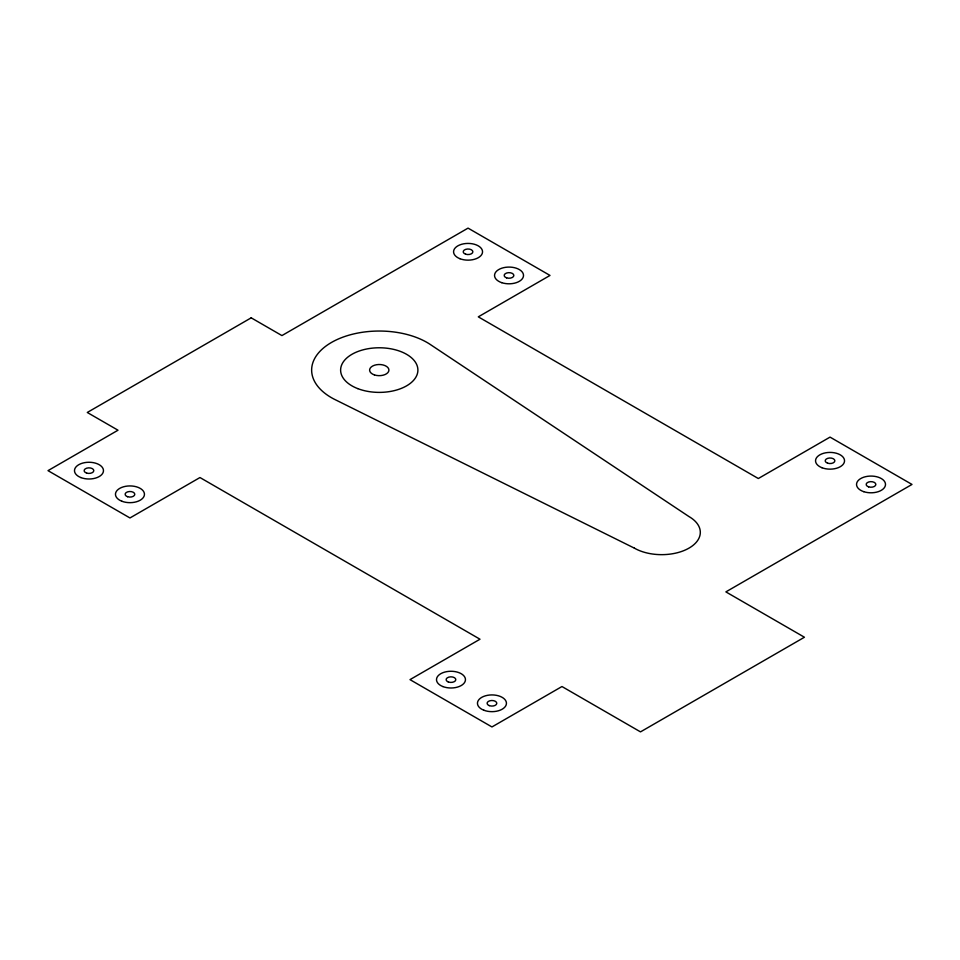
<?xml version="1.0" encoding="UTF-8"?>
<svg xmlns="http://www.w3.org/2000/svg" width="960" height="960" viewBox="0 0 960 960"><rect width="100%" height="100%" fill="white"/><g stroke="black" fill="none" stroke-linecap="round" stroke-linejoin="round"><path stroke-width="1.44" d="M251.196 317.832L87.276 412.476L118.008 430.212L48 470.64L129.96 517.956L199.968 477.54L480 639.216L409.992 679.632L491.952 726.948L561.96 686.532L640.5 731.88L804.432 637.236L725.88 591.888L912 484.44L830.04 437.112L758.328 478.524L478.296 316.848L550.008 275.436L468.048 228.12L281.928 335.58L251.196 317.832M634.416 548.16L333.936 399.048A67.608 39.036 0 0 1 331.332 342.54A67.608 39.036 0 0 1 429.216 343.776L688.992 516.576A38.64 22.308 0 0 1 689.016 548.112A38.64 22.308 0 0 1 634.416 548.16M374.424 374.916A9.66 5.58 0 0 0 388.92 370.08A9.66 5.58 0 0 0 374.424 365.256A9.66 5.58 0 0 0 374.424 374.916M863.772 491.676A14.484 8.364 0 0 0 885.504 484.44A14.484 8.364 0 0 0 863.772 477.192A14.484 8.364 0 0 0 863.772 491.676M821.988 467.736A14.484 8.364 0 0 0 844.5 461.328A14.484 8.364 0 0 0 823.632 453.276A14.484 8.364 0 0 0 821.988 467.736M501.78 282.684A14.484 8.364 0 0 0 523.512 275.436A14.484 8.364 0 0 0 501.78 268.2A14.484 8.364 0 0 0 501.78 282.684M459.996 258.732A14.484 8.364 0 0 0 482.508 252.324A14.484 8.364 0 0 0 461.64 244.284A14.484 8.364 0 0 0 459.996 258.732M483.9 710.244A14.484 8.364 0 0 0 506.412 703.836A14.484 8.364 0 0 0 485.544 695.784A14.484 8.364 0 0 0 483.9 710.244M442.92 686.58A14.484 8.364 0 0 0 465.432 680.172A14.484 8.364 0 0 0 444.564 672.132A14.484 8.364 0 0 0 442.92 686.58M121.908 501.252A14.484 8.364 0 0 0 144.42 494.844A14.484 8.364 0 0 0 123.552 486.792A14.484 8.364 0 0 0 121.908 501.252M80.928 477.588A14.484 8.364 0 0 0 103.44 471.18A14.484 8.364 0 0 0 82.572 463.128A14.484 8.364 0 0 0 80.928 477.588M357.792 388.632A38.64 22.308 0 0 0 417.816 371.544A38.64 22.308 0 0 0 362.172 350.076A38.64 22.308 0 0 0 357.792 388.632M86.568 473.052A4.824 2.784 0 0 0 93.804 470.64A4.824 2.784 0 0 0 86.568 468.216A4.824 2.784 0 0 0 86.568 473.052M127.548 496.704A4.824 2.784 0 0 0 134.796 494.292A4.824 2.784 0 0 0 127.548 491.88A4.824 2.784 0 0 0 127.548 496.704M448.284 681.948A4.824 2.784 0 0 0 455.796 679.812A4.824 2.784 0 0 0 448.836 677.124A4.824 2.784 0 0 0 448.284 681.948M489.264 705.612A4.824 2.784 0 0 0 496.776 703.476A4.824 2.784 0 0 0 489.816 700.788A4.824 2.784 0 0 0 489.264 705.612M868.608 486.852A4.824 2.784 0 0 0 875.844 484.44A4.824 2.784 0 0 0 868.608 482.016A4.824 2.784 0 0 0 868.608 486.852M827.628 463.188A4.824 2.784 0 0 0 834.864 460.776A4.824 2.784 0 0 0 827.628 458.364A4.824 2.784 0 0 0 827.628 463.188M506.616 277.86A4.824 2.784 0 0 0 513.852 275.436A4.824 2.784 0 0 0 506.616 273.024A4.824 2.784 0 0 0 506.616 277.86M465.636 254.196A4.824 2.784 0 0 0 472.872 251.784A4.824 2.784 0 0 0 465.636 249.372A4.824 2.784 0 0 0 465.636 254.196"/></g></svg>
